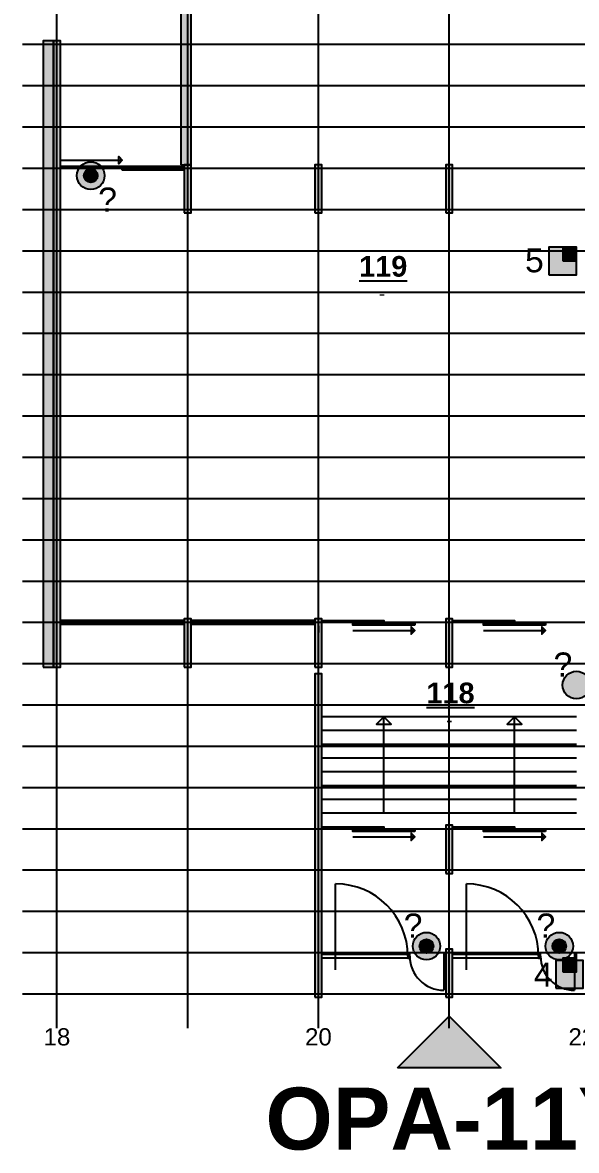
# Model space of a CAD drawing. Header units: millimetres. Extents: x 96064 to 243032, y 44049 to 165007.
# Drawn here: x 147100 to 163200, y 44049 to 76832 of the extents above; entities that cross this region are included whole.
import ezdxf

# ---------------------------------------------------------------- set-up
doc = ezdxf.new("R2010")
doc.units = ezdxf.units.MM
doc.header["$LTSCALE"] = 20
for name, color, linetype in [('-  Stueplan eksist', 7, 'CONTINUOUS'), ('-  Trapper', 1, 'CONTINUOUS'), ('- Døre og vinduer', 12, 'CONTINUOUS'), ('-ADK', 140, 'CONTINUOUS'), ('-Dørfølere', 90, 'CONTINUOUS'), ('-Grid', 254, 'CONTINUOUS'), ('-Rum m2', 6, 'CONTINUOUS'), ('-Rumnumre', 6, 'CONTINUOUS'), ('-Skrav. eksist.', 253, 'CONTINUOUS')]:
    doc.layers.add(name, color=color, linetype=linetype)
doc.styles.add('100', font='arial.ttf', dxfattribs={"height": 150})

# ---------------------------------------------------------------- blocks, each defined once
blk = doc.blocks.new('Dør-sensor')
at = {"layer": '-Dørfølere'}
h = blk.add_hatch(color=256, dxfattribs=at)
h.dxf.hatch_style = 1
edge = h.paths.add_edge_path()
edge.add_arc((0, 0), 400, 0, 360)
blk.add_circle((0, 0), 400, dxfattribs=at)
blk = doc.blocks.new('ADK')
at = {"layer": '-ADK'}
h = blk.add_hatch(color=256, dxfattribs=at)
h.dxf.hatch_style = 1
h.paths.add_polyline_path([(-400, -400), (400, -400), (400, 400), (-400, 400)])
blk.add_lwpolyline([(-400, -400), (400, -400), (400, 400), (-400, 400)], close=True, dxfattribs=at)

msp = doc.modelspace()

# ---------------------------------------------------------------- hatches: boundary and pattern name
at = {"layer": '-ADK'}
h = msp.add_hatch(color=256, dxfattribs=at)
h.dxf.hatch_style = 1
h.paths.add_polyline_path([(162800, 69901.6), (163200, 69901.6), (163200, 70301.6), (162800, 70301.6)])
h = msp.add_hatch(color=256, dxfattribs=at)
h.dxf.hatch_style = 1
h.paths.add_polyline_path([(162800, 49240), (163200, 49240), (163200, 49640), (162800, 49640)])
at = {"layer": '-Dørfølere'}
h = msp.add_hatch(color=256, dxfattribs=at)
h.dxf.hatch_style = 1
edge = h.paths.add_edge_path()
edge.add_arc((149081, 72382), 200, 0, 360)
h = msp.add_hatch(color=256, dxfattribs=at)
h.dxf.hatch_style = 1
edge = h.paths.add_edge_path()
edge.add_arc((158842, 49987), 200, 0, 360)
h = msp.add_hatch(color=256, dxfattribs=at)
h.dxf.hatch_style = 1
edge = h.paths.add_edge_path()
edge.add_arc((162702, 49987), 200, 0, 360)
at = {"layer": '-Rumnumre'}
h = msp.add_hatch(color=256, dxfattribs=at)
h.dxf.hatch_style = 1
h.paths.add_polyline_path([(158000, 46447), (159500, 47947), (161000, 46447)])
at = {"layer": '-Skrav. eksist.'}
h = msp.add_hatch(color=256, dxfattribs=at)
h.dxf.hatch_style = 1
h.paths.add_polyline_path([(151700, 72700), (152000, 72700), (152000, 94100), (151700, 94100)], flags=17)
h = msp.add_hatch(color=256, dxfattribs=at)
h.dxf.hatch_style = 1
h.paths.add_polyline_path([(151700, 72700), (152000, 72700), (152000, 94100), (151700, 94100)], flags=17)
h = msp.add_hatch(color=256, dxfattribs=at)
h.dxf.hatch_style = 1
h.paths.add_polyline_path([(147700, 58100), (148000, 58100), (148000, 76300), (147700, 76300)], flags=17)
h = msp.add_hatch(color=256, dxfattribs=at)
h.dxf.hatch_style = 1
h.paths.add_polyline_path([(147700, 58100), (148000, 58100), (148000, 76300), (147700, 76300)], flags=17)
h = msp.add_hatch(color=256, dxfattribs=at)
h.dxf.hatch_style = 1
h.paths.add_polyline_path([(148000, 58100), (148200, 58100), (148200, 76300), (148000, 76300)], flags=17)
h = msp.add_hatch(color=256, dxfattribs=at)
h.dxf.hatch_style = 1
h.paths.add_polyline_path([(148000, 58100), (148200, 58100), (148200, 76300), (148000, 76300)], flags=17)
h = msp.add_hatch(color=256, dxfattribs=at)
h.dxf.hatch_style = 1
h.paths.add_polyline_path([(151800, 71300), (152000, 71300), (152000, 72700), (151800, 72700)], flags=17)
h = msp.add_hatch(color=256, dxfattribs=at)
h.dxf.hatch_style = 1
h.paths.add_polyline_path([(151800, 71300), (152000, 71300), (152000, 72700), (151800, 72700)], flags=17)
h = msp.add_hatch(color=256, dxfattribs=at)
h.dxf.hatch_style = 1
h.paths.add_polyline_path([(155600, 71300), (155800, 71300), (155800, 72700), (155600, 72700)], flags=17)
h = msp.add_hatch(color=256, dxfattribs=at)
h.dxf.hatch_style = 1
h.paths.add_polyline_path([(155600, 71300), (155800, 71300), (155800, 72700), (155600, 72700)], flags=17)
h = msp.add_hatch(color=256, dxfattribs=at)
h.dxf.hatch_style = 1
h.paths.add_polyline_path([(159400, 71300), (159600, 71300), (159600, 72700), (159400, 72700)], flags=17)
h = msp.add_hatch(color=256, dxfattribs=at)
h.dxf.hatch_style = 1
h.paths.add_polyline_path([(159400, 71300), (159600, 71300), (159600, 72700), (159400, 72700)], flags=17)
h = msp.add_hatch(color=256, dxfattribs=at)
h.dxf.hatch_style = 1
h.paths.add_polyline_path([(151800, 58100), (152000, 58100), (152000, 59500), (151800, 59500)], flags=17)
h = msp.add_hatch(color=256, dxfattribs=at)
h.dxf.hatch_style = 1
h.paths.add_polyline_path([(151800, 58100), (152000, 58100), (152000, 59500), (151800, 59500)], flags=17)
h = msp.add_hatch(color=256, dxfattribs=at)
h.dxf.hatch_style = 1
h.paths.add_polyline_path([(155600, 58100), (155800, 58100), (155800, 59500), (155600, 59500)], flags=17)
h = msp.add_hatch(color=256, dxfattribs=at)
h.dxf.hatch_style = 1
h.paths.add_polyline_path([(155600, 58100), (155800, 58100), (155800, 59500), (155600, 59500)], flags=17)
h = msp.add_hatch(color=256, dxfattribs=at)
h.dxf.hatch_style = 1
h.paths.add_polyline_path([(159400, 58100), (159600, 58100), (159600, 59500), (159400, 59500)], flags=17)
h = msp.add_hatch(color=256, dxfattribs=at)
h.dxf.hatch_style = 1
h.paths.add_polyline_path([(159400, 58100), (159600, 58100), (159600, 59500), (159400, 59500)], flags=17)
h = msp.add_hatch(color=256, dxfattribs=at)
h.dxf.hatch_style = 1
h.paths.add_polyline_path([(155600, 48500), (155800, 48500), (155800, 57900), (155600, 57900)], flags=17)
h = msp.add_hatch(color=256, dxfattribs=at)
h.dxf.hatch_style = 1
h.paths.add_polyline_path([(155600, 48500), (155800, 48500), (155800, 57900), (155600, 57900)], flags=17)
h = msp.add_hatch(color=256, dxfattribs=at)
h.dxf.hatch_style = 1
h.paths.add_polyline_path([(159400, 52100), (159600, 52100), (159600, 53500), (159400, 53500)], flags=17)
h = msp.add_hatch(color=256, dxfattribs=at)
h.dxf.hatch_style = 1
h.paths.add_polyline_path([(159400, 52100), (159600, 52100), (159600, 53500), (159400, 53500)], flags=17)
h = msp.add_hatch(color=256, dxfattribs=at)
h.dxf.hatch_style = 1
h.paths.add_polyline_path([(159400, 48500), (159600, 48500), (159600, 49900), (159400, 49900)], flags=17)
h = msp.add_hatch(color=256, dxfattribs=at)
h.dxf.hatch_style = 1
h.paths.add_polyline_path([(159400, 48500), (159600, 48500), (159600, 49900), (159400, 49900)], flags=17)

# ---------------------------------------------------------------- linework, layer by layer
at = {"layer": '-  Stueplan eksist'}
for points in [[(151700, 72700), (152000, 72700), (152000, 94100), (151700, 94100)], [(147700, 58100), (148000, 58100), (148000, 76300), (147700, 76300)], [(148000, 58100), (148200, 58100), (148200, 76300), (148000, 76300)], [(151800, 71300), (152000, 71300), (152000, 72700), (151800, 72700)], [(155600, 71300), (155800, 71300), (155800, 72700), (155600, 72700)], [(159400, 71300), (159600, 71300), (159600, 72700), (159400, 72700)], [(151800, 58100), (152000, 58100), (152000, 59500), (151800, 59500)], [(155600, 58100), (155800, 58100), (155800, 59500), (155600, 59500)], [(159400, 58100), (159600, 58100), (159600, 59500), (159400, 59500)], [(155600, 48500), (155800, 48500), (155800, 57900), (155600, 57900)], [(159400, 52100), (159600, 52100), (159600, 53500), (159400, 53500)], [(159400, 48500), (159600, 48500), (159600, 49900), (159400, 49900)]]:
    msp.add_lwpolyline(points, close=True, dxfattribs=at)
at = {"layer": '-  Trapper'}
for p, q in [((159500, 56650), (155800, 56650)), ((163200, 56650), (159500, 56650)), ((159500, 56250), (155800, 56250)), ((163200, 56250), (159500, 56250)), ((159500, 55850), (155800, 55850)), ((163200, 55850), (159500, 55850)), ((159500, 55450), (155800, 55450)), ((163200, 55450), (159500, 55450)), ((159500, 55050), (155800, 55050)), ((163200, 55050), (159500, 55050)), ((159500, 54650), (155800, 54650)), ((163200, 54650), (159500, 54650)), ((159500, 54250), (155800, 54250)), ((163200, 54250), (159500, 54250)), ((159500, 53850), (155800, 53850)), ((163200, 53850), (159500, 53850))]:
    msp.add_line(p, q, dxfattribs=at)
for points in [[(157600, 53850), (157600, 56650), (157387.9, 56437.9), (157812.1, 56437.9), (157600, 56650)], [(161400, 53850), (161400, 56650), (161187.9, 56437.9), (161612.1, 56437.9), (161400, 56650)]]:
    msp.add_lwpolyline(points, dxfattribs=at)
at = {"layer": '- Døre og vinduer'}
for p, q in [((148250, 72600), (149950, 72600)), ((150050, 72600), (151750, 72600)), ((148250, 59400), (151750, 59400)), ((152050, 59400), (155550, 59400)), ((155700, 59300), (155700, 59100)), ((156200, 49695), (156200, 51795)), ((160000, 49695), (160000, 51795)), ((156200, 49295), (156200, 49695)), ((159345, 49695), (159345, 48705)), ((160000, 49295), (160000, 49695)), ((163145, 49695), (163145, 48705))]:
    msp.add_line(p, q, dxfattribs=at)
for points in [[(148200, 72836.1), (150000, 72836.1), (149893.9, 72730), (149893.9, 72942.1), (150000, 72836.1)], [(156700, 59163.9), (158500, 59163.9), (158393.9, 59270), (158393.9, 59057.9), (158500, 59163.9)], [(160500, 59163.9), (162300, 59163.9), (162193.9, 59270), (162193.9, 59057.9), (162300, 59163.9)], [(156700, 53163.9), (158500, 53163.9), (158393.9, 53270), (158393.9, 53057.9), (158500, 53163.9)], [(160500, 53163.9), (162300, 53163.9), (162193.9, 53270), (162193.9, 53057.9), (162300, 53163.9)]]:
    msp.add_lwpolyline(points, dxfattribs=at)
for points in [[(150000, 72600), (150000, 72650), (148200, 72650), (148200, 72600)], [(148200, 72600), (148200, 72650), (148250, 72650), (148250, 72600)], [(149950, 72600), (149950, 72650), (150000, 72650), (150000, 72600)], [(151800, 72550), (151800, 72650), (150000, 72650), (150000, 72550)], [(150000, 72550), (150000, 72650), (150050, 72650), (150050, 72550)], [(151750, 72550), (151750, 72650), (151800, 72650), (151800, 72550)], [(151800, 59350), (151800, 59450), (148200, 59450), (148200, 59350)], [(148200, 59350), (148200, 59450), (148250, 59450), (148250, 59350)], [(151750, 59350), (151750, 59450), (151800, 59450), (151800, 59350)], [(155600, 59350), (155600, 59450), (152000, 59450), (152000, 59350)], [(152000, 59350), (152000, 59450), (152050, 59450), (152050, 59350)], [(155550, 59350), (155550, 59450), (155600, 59450), (155600, 59350)], [(157600, 59400), (155800, 59400), (155800, 59450), (157600, 59450)], [(158500, 59320), (156700, 59320), (156700, 59370), (158500, 59370)], [(161400, 59400), (159600, 59400), (159600, 59450), (161400, 59450)], [(162300, 59320), (160500, 59320), (160500, 59370), (162300, 59370)], [(157600, 53400), (155800, 53400), (155800, 53450), (157600, 53450)], [(161400, 53400), (159600, 53400), (159600, 53450), (161400, 53450)], [(158500, 53320), (156700, 53320), (156700, 53370), (158500, 53370)], [(162300, 53320), (160500, 53320), (160500, 53370), (162300, 53370)], [(158300, 49640), (155800, 49640), (155800, 49750), (158300, 49750)], [(158300, 49640), (158355, 49640), (158355, 49750), (158300, 49750)], [(159345, 49640), (159400, 49640), (159400, 49750), (159345, 49750)], [(162100, 49640), (159600, 49640), (159600, 49750), (162100, 49750)], [(162100, 49640), (162155, 49640), (162155, 49750), (162100, 49750)], [(163145, 49640), (163200, 49640), (163200, 49750), (163145, 49750)]]:
    msp.add_lwpolyline(points, close=True, dxfattribs=at)
for centre, radius, start, end in [((156200, 49695), 2100, 0, 90), ((160000, 49695), 2100, 0, 90), ((159345, 49695), 990, 180, 270), ((163145, 49695), 990, 180, 270)]:
    msp.add_arc(centre, radius, start, end, dxfattribs=at)
at = {"layer": '-ADK'}
for points in [[(162800, 69901.6), (163200, 69901.6), (163200, 70301.6), (162800, 70301.6)], [(162800, 49240), (163200, 49240), (163200, 49640), (162800, 49640)]]:
    msp.add_lwpolyline(points, close=True, dxfattribs=at)
at = {"layer": '-Dørfølere'}
for centre in [(149081, 72382), (158842, 49987), (162702, 49987)]:
    msp.add_circle(centre, 200, dxfattribs=at)
at = {"layer": '-Grid', "color": 251}
for p, q in [((148100, 47600), (148100, 163600)), ((151900, 47600), (151900, 163600)), ((155700, 47600), (155700, 163600)), ((159500, 47600), (159500, 163600)), ((147100, 76200), (192300, 76200)), ((147100, 75000), (192300, 75000)), ((147100, 73800), (192300, 73800)), ((147100, 72600), (192300, 72600)), ((147100, 71400), (192300, 71400)), ((147100, 70200), (192300, 70200)), ((147100, 69000), (192300, 69000)), ((147100, 67800), (192300, 67800)), ((147100, 66600), (192300, 66600)), ((147100, 65400), (192300, 65400)), ((147100, 64200), (192300, 64200)), ((147100, 63000), (192300, 63000)), ((147100, 61800), (192300, 61800)), ((147100, 60600), (192300, 60600)), ((147100, 59400), (192300, 59400)), ((147100, 58200), (192300, 58200)), ((147100, 57000), (192300, 57000)), ((147100, 55800), (192300, 55800)), ((147100, 54600), (192300, 54600)), ((147100, 53400), (192300, 53400)), ((147100, 52200), (192300, 52200)), ((147100, 51000), (192300, 51000)), ((147100, 49800), (192300, 49800)), ((147100, 48600), (192300, 48600))]:
    msp.add_line(p, q, dxfattribs=at)
at = {"layer": '-Rumnumre'}
msp.add_lwpolyline([(158000, 46447), (159500, 47947), (161000, 46447)], close=True, dxfattribs=at)

# ---------------------------------------------------------------- block references
at = {"layer": '-Dørfølere'}
for name, p in [('Dør-sensor', (149081, 72382)), ('ADK', (162800, 69901.6)), ('Dør-sensor', (163198, 57575)), ('Dør-sensor', (158842, 49987)), ('Dør-sensor', (162702, 49987)), ('ADK', (163000, 49165))]:
    msp.add_blockref(name, p, dxfattribs=at)

# ---------------------------------------------------------------- texts
at = {"layer": '-ADK', "char_height": 700, "attachment_point": 1, "style": '100'}
for s, insert in [('\\pi831.44;5', (160874, 70273.6)), ('\\pi821.41;4', (161142, 49510))]:
    msp.add_mtext_dynamic_manual_height_columns(s, width=2127, gutter_width=750, heights=[0], dxfattribs=dict(at, insert=insert))
at = {"layer": '-Dørfølere', "char_height": 700, "attachment_point": 1, "style": '100'}
for insert in [(148462, 72037), (161698, 58523), (157342, 50935), (161202, 50935)]:
    msp.add_mtext_dynamic_manual_height_columns('\\pi837.65;?', width=2127, gutter_width=750, heights=[0], dxfattribs=dict(at, insert=insert))
at = {"layer": '-Grid', "color": 3, "char_height": 500, "width": 361.302, "attachment_point": 2, "style": '100'}
for s, insert in [('{\\C7;18}', (148100, 47600)), ('{\\C7;20}', (155700, 47600)), ('{\\C7;22}', (163357, 47600))]:
    msp.add_mtext(s, dxfattribs=dict(at, insert=insert))
at = {"layer": '-Rum m2', "color": 6, "char_height": 400, "attachment_point": 1, "style": '100'}
for insert in [(156648, 69158), (158605, 56759)]:
    msp.add_mtext_dynamic_manual_height_columns('\\pi808.06;-', width=1767, gutter_width=750, heights=[0], dxfattribs=dict(at, insert=insert))
at = {"layer": '-Rumnumre', "color": 6, "attachment_point": 1, "style": '100'}
for s, insert, char_height in [('\\pi236.84;{\\fArial|b1|i0|c0|p34;\\L119}', (156648, 70046), 600), ('\\pi236.23;{\\fArial|b1|i0|c0|p34;\\L118}', (158605, 57647), 600), ('\\pi-4443.4;{\\fArial|b1|i0|c0|p34;OPA-11Y}', (158605, 45874.1), 1800)]:
    msp.add_mtext_dynamic_manual_height_columns(s, width=1767, gutter_width=750, heights=[0], dxfattribs=dict(at, insert=insert, char_height=char_height))

doc.saveas('drawing.dxf')
